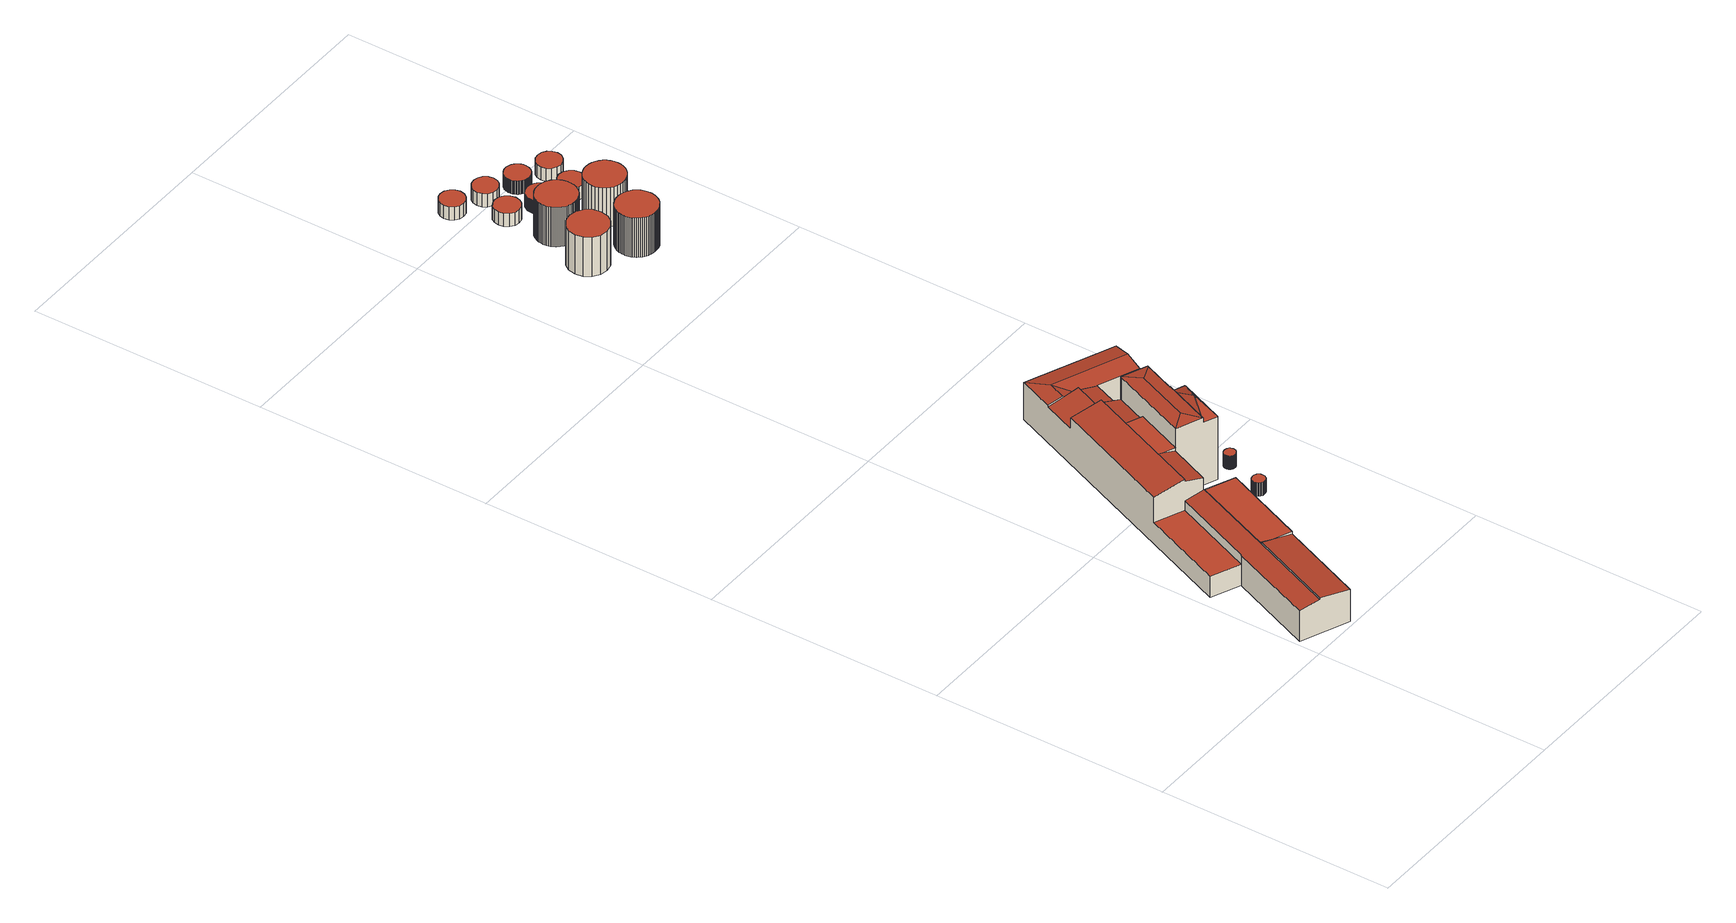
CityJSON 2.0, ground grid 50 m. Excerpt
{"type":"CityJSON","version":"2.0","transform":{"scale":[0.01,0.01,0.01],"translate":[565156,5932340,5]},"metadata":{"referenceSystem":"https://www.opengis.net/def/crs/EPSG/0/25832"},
"CityObjects":{
"building1":{"type":"Building","attributes":{"Gemeindeschluessel":"02000000","Geometrietyp2DReferenz":"3000","function":"31001_2100","roofType":"2100","measuredHeight":16.44,"storeysAboveGround":2},"geometry":[{"type":"MultiSurface","lod":"2","boundaries":[[[0,1,2,3]],[[4,5,6,7,8]],[[6,9,10,11,12,13,14,15]],[[16,17,18,19,20]],[[21,22,23,24]],[[25,26,27]],[[13,28,29,30,31,32,33]],[[20,34,22,21]],[[35,36,37,38,39]],[[40,41,42,43,44]],[[45,46,41,40]],[[47,48,49,50]],[[51,41,46]],[[51,52,42,41]],[[53,0,3,54]],[[55,56,57,58]],[[59,58,57,60]],[[0,61,62,1]],[[63,64,58,59]],[[15,7,6]],[[13,12,28]],[[5,9,6]],[[38,19,18,39]],[[13,33,14]],[[43,65,66,44]],[[67,68,22,34,37,36,69]],[[23,22,68,70]],[[71,17,16,24,23,72,54,3,2,73]],[[74,45,40,44,66,25,27,75,11,10,76]],[[72,23,70,77]],[[78,79,80,81,82,83,74,76,84,85,86,87,53,54,72,77]],[[55,58,64,88,89,62,61,90,91]],[[92,71,73,93]],[[56,55,91,87,86,94]],[[84,76,10,9,5,4,89,88]],[[95,85,84,88,64,63]],[[92,93,8,7,15,14,33,32]],[[80,79,69,36,35,31,30]],[[81,80,30,29,96,50,49]],[[97,82,81,49,48]],[[83,82,97,65,43,42,52]],[[74,83,52,51,46,45]],[[79,78,67,69]],[[86,85,95,98,99,94]],[[78,77,70,68,67]],[[96,29,28,12,11,75]],[[16,20,21,24]],[[19,38,37,34,20]],[[92,32,31,35,39,18,17,71]],[[99,98,60]],[[1,62,89,4,8,93,73,2]],[[53,87,91,90,61,0]],[[26,25,66,65,97,48,47]],[[26,47,50,96,75,27]],[[60,98,95,63,59]],[[99,60,57,56,94]]],"semantics":{"surfaces":[{"type":"RoofSurface"},{"type":"WallSurface"},{"type":"GroundSurface"}],"values":[0,0,0,0,0,0,0,0,0,0,0,0,0,0,1,1,1,1,1,1,1,1,1,1,1,0,0,1,1,1,2,0,0,1,1,1,1,1,1,1,1,1,1,1,1,1,1,1,1,1,1,1,0,0,0,0]}}]},
"building2":{"type":"Building","attributes":{"Gemeindeschluessel":"02000000","Geometrietyp2DReferenz":"3000","function":"51003_1205","roofType":"1000","measuredHeight":3},"geometry":[{"type":"MultiSurface","lod":"2","boundaries":[[[100,101,102,103,104,105,106,107,108,109,110,111,112,113,114,115,116,117,118,119,120,121,122,123,124,125,126,127,128,129,130,131,132,133,134,135]],[[136,137,138,139,140,141,142,143,144,145,146,147,148,149,150,151,152,153,154,155,156,157,158,159,160,161,162,163,164,165,166,167,168,169,170,171]],[[171,170,101,100]],[[170,169,102,101]],[[169,168,103,102]],[[168,167,104,103]],[[167,166,105,104]],[[166,165,106,105]],[[165,164,107,106]],[[164,163,108,107]],[[163,162,109,108]],[[162,161,110,109]],[[161,160,111,110]],[[160,159,112,111]],[[159,158,113,112]],[[158,157,114,113]],[[157,156,115,114]],[[156,155,116,115]],[[155,154,117,116]],[[154,153,118,117]],[[153,152,119,118]],[[152,151,120,119]],[[151,150,121,120]],[[150,149,122,121]],[[149,148,123,122]],[[148,147,124,123]],[[147,146,125,124]],[[146,145,126,125]],[[145,144,127,126]],[[144,143,128,127]],[[143,142,129,128]],[[142,141,130,129]],[[141,140,131,130]],[[140,139,132,131]],[[139,138,133,132]],[[138,137,134,133]],[[137,136,135,134]],[[136,171,100,135]]],"semantics":{"surfaces":[{"type":"GroundSurface"},{"type":"RoofSurface"},{"type":"WallSurface"}],"values":[0,1,2,2,2,2,2,2,2,2,2,2,2,2,2,2,2,2,2,2,2,2,2,2,2,2,2,2,2,2,2,2,2,2,2,2,2,2]}}]},
"building3":{"type":"Building","attributes":{"Gemeindeschluessel":"02000000","Geometrietyp2DReferenz":"3000","function":"51003_1205","roofType":"1000","measuredHeight":3},"geometry":[{"type":"MultiSurface","lod":"2","boundaries":[[[172,173,174,175,176,177,178,179,180,181,182,183,184,185,186,187,188,189,190,191,192,193,194,195,196,197,198,199,200,201,202,203,204,205,206,207,208,209,210,211,212,213,214,215,216,217,218,219,220,221,222,223,224,225,226,227,228,229,230,231,232,233,234,235,236,237,238,239,240,241,242,243]],[[244,245,246,247,248,249,250,251,252,253,254,255,256,257,258,259,260,261,262,263,264,265,266,267,268,269,270,271,272,273,274,275,276,277,278,279,280,281,282,283,284,285,286,287,288,289,290,291,292,293,294,295,296,297,298,299,300,301,302,303,304,305,306,307,308,309,310,311,312,313,314,315]],[[315,314,173,172]],[[314,313,174,173]],[[313,312,175,174]],[[312,311,176,175]],[[311,310,177,176]],[[310,309,178,177]],[[309,308,179,178]],[[308,307,180,179]],[[307,306,181,180]],[[306,305,182,181]],[[305,304,183,182]],[[304,303,184,183]],[[303,302,185,184]],[[302,301,186,185]],[[301,300,187,186]],[[300,299,188,187]],[[299,298,189,188]],[[298,297,190,189]],[[297,296,191,190]],[[296,295,192,191]],[[295,294,193,192]],[[294,293,194,193]],[[293,292,195,194]],[[292,291,196,195]],[[291,290,197,196]],[[290,289,198,197]],[[289,288,199,198]],[[288,287,200,199]],[[287,286,201,200]],[[286,285,202,201]],[[285,284,203,202]],[[284,283,204,203]],[[283,282,205,204]],[[282,281,206,205]],[[281,280,207,206]],[[280,279,208,207]],[[279,278,209,208]],[[278,277,210,209]],[[277,276,211,210]],[[276,275,212,211]],[[275,274,213,212]],[[274,273,214,213]],[[273,272,215,214]],[[272,271,216,215]],[[271,270,217,216]],[[270,269,218,217]],[[269,268,219,218]],[[268,267,220,219]],[[267,266,221,220]],[[266,265,222,221]],[[265,264,223,222]],[[264,263,224,223]],[[263,262,225,224]],[[262,261,226,225]],[[261,260,227,226]],[[260,259,228,227]],[[259,258,229,228]],[[258,257,230,229]],[[257,256,231,230]],[[256,255,232,231]],[[255,254,233,232]],[[254,253,234,233]],[[253,252,235,234]],[[252,251,236,235]],[[251,250,237,236]],[[250,249,238,237]],[[249,248,239,238]],[[248,247,240,239]],[[247,246,241,240]],[[246,245,242,241]],[[245,244,243,242]],[[244,315,172,243]]],"semantics":{"surfaces":[{"type":"GroundSurface"},{"type":"RoofSurface"},{"type":"WallSurface"}],"values":[0,1,2,2,2,2,2,2,2,2,2,2,2,2,2,2,2,2,2,2,2,2,2,2,2,2,2,2,2,2,2,2,2,2,2,2,2,2,2,2,2,2,2,2,2,2,2,2,2,2,2,2,2,2,2,2,2,2,2,2,2,2,2,2,2,2,2,2,2,2,2,2,2,2]}}]},
"building4":{"type":"Building","attributes":{"Gemeindeschluessel":"02000000","Geometrietyp2DReferenz":"3000","function":"51003_1205","roofType":"1000","measuredHeight":9},"geometry":[{"type":"MultiSurface","lod":"2","boundaries":[[[316,317,318,319,320,321,322,323,324,325,326,327,328,329,330,331]],[[332,333,334,335,336,337,338,339,340,341,342,343,344,345,346,347]],[[347,346,317,316]],[[346,345,318,317]],[[345,344,319,318]],[[344,343,320,319]],[[343,342,321,320]],[[342,341,322,321]],[[341,340,323,322]],[[340,339,324,323]],[[339,338,325,324]],[[338,337,326,325]],[[337,336,327,326]],[[336,335,328,327]],[[335,334,329,328]],[[334,333,330,329]],[[333,332,331,330]],[[332,347,316,331]]],"semantics":{"surfaces":[{"type":"GroundSurface"},{"type":"RoofSurface"},{"type":"WallSurface"}],"values":[0,1,2,2,2,2,2,2,2,2,2,2,2,2,2,2,2,2]}}]},
"building5":{"type":"Building","attributes":{"Gemeindeschluessel":"02000000","Geometrietyp2DReferenz":"3000","function":"51003_1205","roofType":"1000","measuredHeight":9},"geometry":[{"type":"MultiSurface","lod":"2","boundaries":[[[348,349,350,351,352,353,354,355,356,357,358,359,360,361,362,363,364,365,366,367,368,369,370,371,372,373,374,375,376,377,378,379,380,381,382,383,384,385,386,387,388,389,390,391,392,393,394,395,396,397,398,399,400,401,402,403,404,405,406,407,408,409,410,411,412,413,414,415,416,417,418,419]],[[420,421,422,423,424,425,426,427,428,429,430,431,432,433,434,435,436,437,438,439,440,441,442,443,444,445,446,447,448,449,450,451,452,453,454,455,456,457,458,459,460,461,462,463,464,465,466,467,468,469,470,471,472,473,474,475,476,477,478,479,480,481,482,483,484,485,486,487,488,489,490,491]],[[491,490,349,348]],[[490,489,350,349]],[[489,488,351,350]],[[488,487,352,351]],[[487,486,353,352]],[[486,485,354,353]],[[485,484,355,354]],[[484,483,356,355]],[[483,482,357,356]],[[482,481,358,357]],[[481,480,359,358]],[[480,479,360,359]],[[479,478,361,360]],[[478,477,362,361]],[[477,476,363,362]],[[476,475,364,363]],[[475,474,365,364]],[[474,473,366,365]],[[473,472,367,366]],[[472,471,368,367]],[[471,470,369,368]],[[470,469,370,369]],[[469,468,371,370]],[[468,467,372,371]],[[467,466,373,372]],[[466,465,374,373]],[[465,464,375,374]],[[464,463,376,375]],[[463,462,377,376]],[[462,461,378,377]],[[461,460,379,378]],[[460,459,380,379]],[[459,458,381,380]],[[458,457,382,381]],[[457,456,383,382]],[[456,455,384,383]],[[455,454,385,384]],[[454,453,386,385]],[[453,452,387,386]],[[452,451,388,387]],[[451,450,389,388]],[[450,449,390,389]],[[449,448,391,390]],[[448,447,392,391]],[[447,446,393,392]],[[446,445,394,393]],[[445,444,395,394]],[[444,443,396,395]],[[443,442,397,396]],[[442,441,398,397]],[[441,440,399,398]],[[440,439,400,399]],[[439,438,401,400]],[[438,437,402,401]],[[437,436,403,402]],[[436,435,404,403]],[[435,434,405,404]],[[434,433,406,405]],[[433,432,407,406]],[[432,431,408,407]],[[431,430,409,408]],[[430,429,410,409]],[[429,428,411,410]],[[428,427,412,411]],[[427,426,413,412]],[[426,425,414,413]],[[425,424,415,414]],[[424,423,416,415]],[[423,422,417,416]],[[422,421,418,417]],[[421,420,419,418]],[[420,491,348,419]]],"semantics":{"surfaces":[{"type":"GroundSurface"},{"type":"RoofSurface"},{"type":"WallSurface"}],"values":[0,1,2,2,2,2,2,2,2,2,2,2,2,2,2,2,2,2,2,2,2,2,2,2,2,2,2,2,2,2,2,2,2,2,2,2,2,2,2,2,2,2,2,2,2,2,2,2,2,2,2,2,2,2,2,2,2,2,2,2,2,2,2,2,2,2,2,2,2,2,2,2,2,2]}}]},
"building6":{"type":"Building","attributes":{"Gemeindeschluessel":"02000000","Geometrietyp2DReferenz":"3000","function":"51003_1205","roofType":"1000","measuredHeight":3},"geometry":[{"type":"MultiSurface","lod":"2","boundaries":[[[492,493,494,495,496,497,498,499,500,501,502,503,504,505,506,507]],[[508,509,510,511,512,513,514,515,516,517,518,519,520,521,522,523]],[[523,522,493,492]],[[522,521,494,493]],[[521,520,495,494]],[[520,519,496,495]],[[519,518,497,496]],[[518,517,498,497]],[[517,516,499,498]],[[516,515,500,499]],[[515,514,501,500]],[[514,513,502,501]],[[513,512,503,502]],[[512,511,504,503]],[[511,510,505,504]],[[510,509,506,505]],[[509,508,507,506]],[[508,523,492,507]]],"semantics":{"surfaces":[{"type":"GroundSurface"},{"type":"RoofSurface"},{"type":"WallSurface"}],"values":[0,1,2,2,2,2,2,2,2,2,2,2,2,2,2,2,2,2]}}]},
"building7":{"type":"Building","attributes":{"Gemeindeschluessel":"02000000","Geometrietyp2DReferenz":"3000","function":"51003_1205","roofType":"1000","measuredHeight":3},"geometry":[{"type":"MultiSurface","lod":"2","boundaries":[[[524,525,526,527,528,529,530,531,532,533,534,535,536,537,538,539]],[[540,541,542,543,544,545,546,547,548,549,550,551,552,553,554,555]],[[555,554,525,524]],[[554,553,526,525]],[[553,552,527,526]],[[552,551,528,527]],[[551,550,529,528]],[[550,549,530,529]],[[549,548,531,530]],[[548,547,532,531]],[[547,546,533,532]],[[546,545,534,533]],[[545,544,535,534]],[[544,543,536,535]],[[543,542,537,536]],[[542,541,538,537]],[[541,540,539,538]],[[540,555,524,539]]],"semantics":{"surfaces":[{"type":"GroundSurface"},{"type":"RoofSurface"},{"type":"WallSurface"}],"values":[0,1,2,2,2,2,2,2,2,2,2,2,2,2,2,2,2,2]}}]},
"building8":{"type":"Building","attributes":{"Gemeindeschluessel":"02000000","Geometrietyp2DReferenz":"3000","function":"51003_1205","roofType":"1000","measuredHeight":9},"geometry":[{"type":"MultiSurface","lod":"2","boundaries":[[[556,557,558,559,560,561,562,563,564,565,566,567,568,569,570,571,572,573,574,575,576,577,578,579,580,581,582,583,584,585,586,587,588,589,590,591,592,593,594,595,596,597,598,599,600,601,602,603,604,605,606,607,608,609,610,611,612,613,614,615,616,617,618,619,620,621,622,623,624,625,626,627]],[[628,629,630,631,632,633,634,635,636,637,638,639,640,641,642,643,644,645,646,647,648,649,650,651,652,653,654,655,656,657,658,659,660,661,662,663,664,665,666,667,668,669,670,671,672,673,674,675,676,677,678,679,680,681,682,683,684,685,686,687,688,689,690,691,692,693,694,695,696,697,698,699]],[[699,698,557,556]],[[698,697,558,557]],[[697,696,559,558]],[[696,695,560,559]],[[695,694,561,560]],[[694,693,562,561]],[[693,692,563,562]],[[692,691,564,563]],[[691,690,565,564]],[[690,689,566,565]],[[689,688,567,566]],[[688,687,568,567]],[[687,686,569,568]],[[686,685,570,569]],[[685,684,571,570]],[[684,683,572,571]],[[683,682,573,572]],[[682,681,574,573]],[[681,680,575,574]],[[680,679,576,575]],[[679,678,577,576]],[[678,677,578,577]],[[677,676,579,578]],[[676,675,580,579]],[[675,674,581,580]],[[674,673,582,581]],[[673,672,583,582]],[[672,671,584,583]],[[671,670,585,584]],[[670,669,586,585]],[[669,668,587,586]],[[668,667,588,587]],[[667,666,589,588]],[[666,665,590,589]],[[665,664,591,590]],[[664,663,592,591]],[[663,662,593,592]],[[662,661,594,593]],[[661,660,595,594]],[[660,659,596,595]],[[659,658,597,596]],[[658,657,598,597]],[[657,656,599,598]],[[656,655,600,599]],[[655,654,601,600]],[[654,653,602,601]],[[653,652,603,602]],[[652,651,604,603]],[[651,650,605,604]],[[650,649,606,605]],[[649,648,607,606]],[[648,647,608,607]],[[647,646,609,608]],[[646,645,610,609]],[[645,644,611,610]],[[644,643,612,611]],[[643,642,613,612]],[[642,641,614,613]],[[641,640,615,614]],[[640,639,616,615]],[[639,638,617,616]],[[638,637,618,617]],[[637,636,619,618]],[[636,635,620,619]],[[635,634,621,620]],[[634,633,622,621]],[[633,632,623,622]],[[632,631,624,623]],[[631,630,625,624]],[[630,629,626,625]],[[629,628,627,626]],[[628,699,556,627]]],"semantics":{"surfaces":[{"type":"GroundSurface"},{"type":"RoofSurface"},{"type":"WallSurface"}],"values":[0,1,2,2,2,2,2,2,2,2,2,2,2,2,2,2,2,2,2,2,2,2,2,2,2,2,2,2,2,2,2,2,2,2,2,2,2,2,2,2,2,2,2,2,2,2,2,2,2,2,2,2,2,2,2,2,2,2,2,2,2,2,2,2,2,2,2,2,2,2,2,2,2,2]}}]},
"building9":{"type":"Building","attributes":{"Gemeindeschluessel":"02000000","Geometrietyp2DReferenz":"3000","function":"51003_1205","roofType":"1000","measuredHeight":3},"geometry":[{"type":"MultiSurface","lod":"2","boundaries":[[[700,701,702,703,704,705,706,707,708,709,710,711,712,713,714,715]],[[716,717,718,719,720,721,722,723,724,725,726,727,728,729,730,731]],[[731,730,701,700]],[[730,729,702,701]],[[729,728,703,702]],[[728,727,704,703]],[[727,726,705,704]],[[726,725,706,705]],[[725,724,707,706]],[[724,723,708,707]],[[723,722,709,708]],[[722,721,710,709]],[[721,720,711,710]],[[720,719,712,711]],[[719,718,713,712]],[[718,717,714,713]],[[717,716,715,714]],[[716,731,700,715]]],"semantics":{"surfaces":[{"type":"GroundSurface"},{"type":"RoofSurface"},{"type":"WallSurface"}],"values":[0,1,2,2,2,2,2,2,2,2,2,2,2,2,2,2,2,2]}}]},
"building10":{"type":"Building","attributes":{"Gemeindeschluessel":"02000000","Geometrietyp2DReferenz":"3000","function":"51003_1205","roofType":"1000","measuredHeight":3},"geometry":[{"type":"MultiSurface","lod":"2","boundaries":[[[732,733,734,735,736,737,738,739,740,741,742,743,744,745,746,747,748,749,750,751,752,753,754,755,756,757,758,759,760,761,762,763,764,765,766,767,768,769,770,771,772,773,774,775,776,777,778,779,780,781,782,783,784,785,786,787,788,789,790,791,792,793,794,795,796,797,798,799,800,801,802,803]],[[804,805,806,807,808,809,810,811,812,813,814,815,816,817,818,819,820,821,822,823,824,825,826,827,828,829,830,831,832,833,834,835,836,837,838,839,840,841,842,843,844,845,846,847,848,849,850,851,852,853,854,855,856,857,858,859,860,861,862,863,864,865,866,867,868,869,870,871,872,873,874,875]],[[875,874,733,732]],[[874,873,734,733]],[[873,872,735,734]],[[872,871,736,735]],[[871,870,737,736]],[[870,869,738,737]],[[869,868,739,738]],[[868,867,740,739]],[[867,866,741,740]],[[866,865,742,741]],[[865,864,743,742]],[[864,863,744,743]],[[863,862,745,744]],[[862,861,746,745]],[[861,860,747,746]],[[860,859,748,747]],[[859,858,749,748]],[[858,857,750,749]],[[857,856,751,750]],[[856,855,752,751]],[[855,854,753,752]],[[854,853,754,753]],[[853,852,755,754]],[[852,851,756,755]],[[851,850,757,756]],[[850,849,758,757]],[[849,848,759,758]],[[848,847,760,759]],[[847,846,761,760]],[[846,845,762,761]],[[845,844,763,762]],[[844,843,764,763]],[[843,842,765,764]],[[842,841,766,765]],[[841,840,767,766]],[[840,839,768,767]],[[839,838,769,768]],[[838,837,770,769]],[[837,836,771,770]],[[836,835,772,771]],[[835,834,773,772]],[[834,833,774,773]],[[833,832,775,774]],[[832,831,776,775]],[[831,830,777,776]],[[830,829,778,777]],[[829,828,779,778]],[[828,827,780,779]],[[827,826,781,780]],[[826,825,782,781]],[[825,824,783,782]],[[824,823,784,783]],[[823,822,785,784]],[[822,821,786,785]],[[821,820,787,786]],[[820,819,788,787]],[[819,818,789,788]],[[818,817,790,789]],[[817,816,791,790]],[[816,815,792,791]],[[815,814,793,792]],[[814,813,794,793]],[[813,812,795,794]],[[812,811,796,795]],[[811,810,797,796]],[[810,809,798,797]],[[809,808,799,798]],[[808,807,800,799]],[[807,806,801,800]],[[806,805,802,801]],[[805,804,803,802]],[[804,875,732,803]]],"semantics":{"surfaces":[{"type":"GroundSurface"},{"type":"RoofSurface"},{"type":"WallSurface"}],"values":[0,1,2,2,2,2,2,2,2,2,2,2,2,2,2,2,2,2,2,2,2,2,2,2,2,2,2,2,2,2,2,2,2,2,2,2,2,2,2,2,2,2,2,2,2,2,2,2,2,2,2,2,2,2,2,2,2,2,2,2,2,2,2,2,2,2,2,2,2,2,2,2,2,2]}}]},
"building11":{"type":"Building","attributes":{"Gemeindeschluessel":"02000000","Geometrietyp2DReferenz":"3000","function":"51003_1205","roofType":"1000","measuredHeight":9},"geometry":[{"type":"MultiSurface","lod":"2","boundaries":[[[876,877,878,879,880,881,882,883,884,885,886,887,888,889,890,891,892,893,894,895,896,897,898,899,900,901,902,903,904,905,906,907,908,909,910,911]],[[912,913,914,915,916,917,918,919,920,921,922,923,924,925,926,927,928,929,930,931,932,933,934,935,936,937,938,939,940,941,942,943,944,945,946,947]],[[947,946,877,876]],[[946,945,878,877]],[[945,944,879,878]],[[944,943,880,879]],[[943,942,881,880]],[[942,941,882,881]],[[941,940,883,882]],[[940,939,884,883]],[[939,938,885,884]],[[938,937,886,885]],[[937,936,887,886]],[[936,935,888,887]],[[935,934,889,888]],[[934,933,890,889]],[[933,932,891,890]],[[932,931,892,891]],[[931,930,893,892]],[[930,929,894,893]],[[929,928,895,894]],[[928,927,896,895]],[[927,926,897,896]],[[926,925,898,897]],[[925,924,899,898]],[[924,923,900,899]],[[923,922,901,900]],[[922,921,902,901]],[[921,920,903,902]],[[920,919,904,903]],[[919,918,905,904]],[[918,917,906,905]],[[917,916,907,906]],[[916,915,908,907]],[[915,914,909,908]],[[914,913,910,909]],[[913,912,911,910]],[[912,947,876,911]]],"semantics":{"surfaces":[{"type":"GroundSurface"},{"type":"RoofSurface"},{"type":"WallSurface"}],"values":[0,1,2,2,2,2,2,2,2,2,2,2,2,2,2,2,2,2,2,2,2,2,2,2,2,2,2,2,2,2,2,2,2,2,2,2,2,2]}}]},
"building12":{"type":"Building","attributes":{"Gemeindeschluessel":"02000000","Geometrietyp2DReferenz":"3000","function":"51003_1205","roofType":"1000","measuredHeight":3},"geometry":[{"type":"MultiSurface","lod":"2","boundaries":[[[948,949,950,951,952,953,954,955,956,957,958,959,960,961,962,963,964,965,966,967,968,969,970,971,972,973,974,975,976,977,978,979,980,981,982,983,984,985,986,987,988,989,990,991,992,993,994,995,996,997,998,999,1000,1001,1002,1003,1004,1005,1006,1007,1008,1009,1010,1011,1012,1013,1014,1015,1016,1017,1018,1019]],[[1020,1021,1022,1023,1024,1025,1026,1027,1028,1029,1030,1031,1032,1033,1034,1035,1036,1037,1038,1039,1040,1041,1042,1043,1044,1045,1046,1047,1048,1049,1050,1051,1052,1053,1054,1055,1056,1057,1058,1059,1060,1061,1062,1063,1064,1065,1066,1067,1068,1069,1070,1071,1072,1073,1074,1075,1076,1077,1078,1079,1080,1081,1082,1083,1084,1085,1086,1087,1088,1089,1090,1091]],[[1091,1090,949,948]],[[1090,1089,950,949]],[[1089,1088,951,950]],[[1088,1087,952,951]],[[1087,1086,953,952]],[[1086,1085,954,953]],[[1085,1084,955,954]],[[1084,1083,956,955]],[[1083,1082,957,956]],[[1082,1081,958,957]],[[1081,1080,959,958]],[[1080,1079,960,959]],[[1079,1078,961,960]],[[1078,1077,962,961]],[[1077,1076,963,962]],[[1076,1075,964,963]],[[1075,1074,965,964]],[[1074,1073,966,965]],[[1073,1072,967,966]],[[1072,1071,968,967]],[[1071,1070,969,968]],[[1070,1069,970,969]],[[1069,1068,971,970]],[[1068,1067,972,971]],[[1067,1066,973,972]],[[1066,1065,974,973]],[[1065,1064,975,974]],[[1064,1063,976,975]],[[1063,1062,977,976]],[[1062,1061,978,977]],[[1061,1060,979,978]],[[1060,1059,980,979]],[[1059,1058,981,980]],[[1058,1057,982,981]],[[1057,1056,983,982]],[[1056,1055,984,983]],[[1055,1054,985,984]],[[1054,1053,986,985]],[[1053,1052,987,986]],[[1052,1051,988,987]],[[1051,1050,989,988]],[[1050,1049,990,989]],[[1049,1048,991,990]],[[1048,1047,992,991]],[[1047,1046,993,992]],[[1046,1045,994,993]],[[1045,1044,995,994]],[[1044,1043,996,995]],[[1043,1042,997,996]],[[1042,1041,998,997]],[[1041,1040,999,998]],[[1040,1039,1000,999]],[[1039,1038,1001,1000]],[[1038,1037,1002,1001]],[[1037,1036,1003,1002]],[[1036,1035,1004,1003]],[[1035,1034,1005,1004]],[[1034,1033,1006,1005]],[[1033,1032,1007,1006]],[[1032,1031,1008,1007]],[[1031,1030,1009,1008]],[[1030,1029,1010,1009]],[[1029,1028,1011,1010]],[[1028,1027,1012,1011]],[[1027,1026,1013,1012]],[[1026,1025,1014,1013]],[[1025,1024,1015,1014]],[[1024,1023,1016,1015]],[[1023,1022,1017,1016]],[[1022,1021,1018,1017]],[[1021,1020,1019,1018]],[[1020,1091,948,1019]]],"semantics":{"surfaces":[{"type":"GroundSurface"},{"type":"RoofSurface"},{"type":"WallSurface"}],"values":[0,1,2,2,2,2,2,2,2,2,2,2,2,2,2,2,2,2,2,2,2,2,2,2,2,2,2,2,2,2,2,2,2,2,2,2,2,2,2,2,2,2,2,2,2,2,2,2,2,2,2,2,2,2,2,2,2,2,2,2,2,2,2,2,2,2,2,2,2,2,2,2,2,2]}}]},
"building13":{"type":"Building","attributes":{"Gemeindeschluessel":"02000000","Geometrietyp2DReferenz":"3000","function":"51003_1205","roofType":"1000","measuredHeight":3},"geometry":[{"type":"MultiSurface","lod":"2","boundaries":[[[1092,1093,1094,1095,1096,1097,1098,1099,1100,1101,1102,1103,1104,1105,1106,1107]],[[1108,1109,1110,1111,1112,1113,1114,1115,1116,1117,1118,1119,1120,1121,1122,1123]],[[1123,1122,1093,1092]],[[1122,1121,1094,1093]],[[1121,1120,1095,1094]],[[1120,1119,1096,1095]],[[1119,1118,1097,1096]],[[1118,1117,1098,1097]],[[1117,1116,1099,1098]],[[1116,1115,1100,1099]],[[1115,1114,1101,1100]],[[1114,1113,1102,1101]],[[1113,1112,1103,1102]],[[1112,1111,1104,1103]],[[1111,1110,1105,1104]],[[1110,1109,1106,1105]],[[1109,1108,1107,1106]],[[1108,1123,1092,1107]]],"semantics":{"surfaces":[{"type":"GroundSurface"},{"type":"RoofSurface"},{"type":"WallSurface"}],"values":[0,1,2,2,2,2,2,2,2,2,2,2,2,2,2,2,2,2]}}]},
"building14":{"type":"Building","attributes":{"Gemeindeschluessel":"02000000","Geometrietyp2DReferenz":"3000","function":"51003_1205","roofType":"1000","measuredHeight":3},"geometry":[{"type":"MultiSurface","lod":"2","boundaries":[[[1124,1125,1126,1127,1128,1129,1130,1131,1132,1133,1134,1135,1136,1137,1138,1139]],[[1140,1141,1142,1143,1144,1145,1146,1147,1148,1149,1150,1151,1152,1153,1154,1155]],[[1155,1154,1125,1124]],[[1154,1153,1126,1125]],[[1153,1152,1127,1126]],[[1152,1151,1128,1127]],[[1151,1150,1129,1128]],[[1150,1149,1130,1129]],[[1149,1148,1131,1130]],[[1148,1147,1132,1131]],[[1147,1146,1133,1132]],[[1146,1145,1134,1133]],[[1145,1144,1135,1134]],[[1144,1143,1136,1135]],[[1143,1142,1137,1136]],[[1142,1141,1138,1137]],[[1141,1140,1139,1138]],[[1140,1155,1124,1139]]],"semantics":{"surfaces":[{"type":"GroundSurface"},{"type":"RoofSurface"},{"type":"WallSurface"}],"values":[0,1,2,2,2,2,2,2,2,2,2,2,2,2,2,2,2,2]}}]}
},
"vertices":[
[842,2309,527],[1570,4070,527],[950,4327,527],[222,2567,527],[1946,3914,1100],[2314,4801,1100],[2068,4903,1159],[1937,4957,1190],[1570,4070,1190],[2314,4801,1159],[2316,4805,1159],[2329,4800,1159],[2750,5821,1159],[2422,5955,1159],[2360,5980,1159],[1937,4957,1159],[2318,7631,847],[2022,6916,847],[2643,6663,1016],[2938,7376,1016],[2679,7483,945],[2626,7504,958],[2781,7881,958],[2627,8379,883],[2318,7631,883],[2876,4573,1596],[2718,4958,1639],[2334,4798,1596],[2750,5821,1071],[3030,6500,1071],[3025,6501,1072],[3027,6506,1072],[2643,6663,1175],[2360,5980,1175],[2938,7376,882],[3027,6506,881],[3319,7220,882],[3317,7221,882],[2938,7376,960],[2643,6663,960],[2882,4571,1486],[3241,5019,1684],[3305,5590,1485],[3304,5591,1484],[2881,4571,1484],[3174,4450,1486],[3179,4461,1490],[3195,6113,1639],[3564,6266,1598],[3569,6279,1596],[3034,6498,1596],[3588,5452,1493],[3596,5472,1485],[842,2309,40],[222,2567,40],[483,322,830],[483,322,861],[1233,2140,861],[1233,2140,830],[1233,2140,827],[1482,2037,827],[842,2309,737],[1570,4070,738],[1959,3903,827],[1959,3903,830],[3304,5591,1596],[2881,4571,1596],[4176,6877,884],[4328,7245,958],[3321,7226,883],[4482,7617,883],[2022,6916,1106],[2627,8379,40],[950,4327,1106],[3174,4450,40],[2329,4800,1596],[2316,4805,40],[4482,7617,40],[4176,6877,40],[3321,7226,40],[3025,6501,40],[3569,6279,40],[3291,5596,40],[3596,5472,40],[1944,3909,40],[2585,3643,40],[1096,67,40],[84,489,40],[1944,3909,826],[1946,3914,826],[840,2304,738],[84,489,737],[2643,6663,1238],[1570,4070,1238],[1096,67,777],[2585,3643,827],[3030,6500,1596],[3291,5596,1598],[1852,1882,827],[1852,1882,776],
[3268,3742,80],[3291,3740,80],[3313,3734,80],[3334,3724,80],[3354,3710,80],[3370,3694,80],[3383,3675,80],[3393,3654,80],[3399,3631,80],[3401,3608,80],[3399,3585,80],[3393,3562,80],[3383,3541,80],[3370,3522,80],[3354,3505,80],[3334,3492,80],[3313,3482,80],[3291,3476,80],[3268,3474,80],[3244,3476,80],[3222,3482,80],[3201,3492,80],[3182,3505,80],[3165,3522,80],[3152,3541,80],[3142,3562,80],[3136,3585,80],[3134,3608,80],[3136,3631,80],[3142,3654,80],[3152,3675,80],[3165,3694,80],[3182,3710,80],[3201,3724,80],[3222,3734,80],[3244,3740,80],[3244,3740,380],[3222,3734,380],[3201,3724,380],[3182,3710,380],[3165,3694,380],[3152,3675,380],[3142,3654,380],[3136,3631,380],[3134,3608,380],[3136,3585,380],[3142,3562,380],[3152,3541,380],[3165,3522,380],[3182,3505,380],[3201,3492,380],[3222,3482,380],[3244,3476,380],[3268,3474,380],[3291,3476,380],[3313,3482,380],[3334,3492,380],[3354,3505,380],[3370,3522,380],[3383,3541,380],[3393,3562,380],[3399,3585,380],[3401,3608,380],[3399,3631,380],[3393,3654,380],[3383,3675,380],[3370,3694,380],[3354,3710,380],[3334,3724,380],[3313,3734,380],[3291,3740,380],[3268,3742,380],
[3676,4652,17],[3687,4652,17],[3697,4650,17],[3707,4648,17],[3717,4645,17],[3727,4641,17],[3736,4636,17],[3745,4630,17],[3753,4624,17],[3761,4617,17],[3768,4609,17],[3774,4601,17],[3780,4592,17],[3785,4583,17],[3789,4573,17],[3792,4563,17],[3794,4553,17],[3796,4542,17],[3796,4532,17],[3796,4522,17],[3794,4511,17],[3792,4501,17],[3789,4491,17],[3785,4481,17],[3780,4472,17],[3774,4463,17],[3768,4455,17],[3761,4447,17],[3753,4440,17],[3745,4434,17],[3736,4428,17],[3727,4423,17],[3717,4419,17],[3707,4416,17],[3697,4414,17],[3687,4412,17],[3676,4412,17],[3666,4412,17],[3655,4414,17],[3645,4416,17],[3635,4419,17],[3625,4423,17],[3616,4428,17],[3607,4434,17],[3599,4440,17],[3591,4447,17],[3584,4455,17],[3578,4463,17],[3572,4472,17],[3567,4481,17],[3563,4491,17],[3560,4501,17],[3558,4511,17],[3557,4522,17],[3556,4532,17],[3557,4543,17],[3558,4553,17],[3560,4563,17],[3563,4573,17],[3567,4583,17],[3572,4592,17],[3578,4601,17],[3584,4609,17],[3591,4617,17],[3599,4624,17],[3607,4630,17],[3616,4636,17],[3626,4641,17],[3635,4645,17],[3645,4648,17],[3655,4650,17],[3666,4652,17],[3666,4652,317],[3655,4650,317],[3645,4648,317],[3635,4645,317],[3626,4641,317],[3616,4636,317],[3607,4630,317],[3599,4624,317],[3591,4617,317],[3584,4609,317],[3578,4601,317],[3572,4592,317],[3567,4583,317],[3563,4573,317],[3560,4563,317],[3558,4553,317],[3557,4543,317],[3556,4532,317],[3557,4522,317],[3558,4511,317],[3560,4501,317],[3563,4491,317],[3567,4481,317],[3572,4472,317],[3578,4463,317],[3584,4455,317],[3591,4447,317],[3599,4440,317],[3607,4434,317],[3616,4428,317],[3625,4423,317],[3635,4419,317],[3645,4416,317],[3655,4414,317],[3666,4412,317],[3676,4412,317],[3687,4412,317],[3697,4414,317],[3707,4416,317],[3717,4419,317],[3727,4423,317],[3736,4428,317],[3745,4434,317],[3753,4440,317],[3761,4447,317],[3768,4455,317],[3774,4463,317],[3780,4472,317],[3785,4481,317],[3789,4491,317],[3792,4501,317],[3794,4511,317],[3796,4522,317],[3796,4532,317],[3796,4542,317],[3794,4553,317],[3792,4563,317],[3789,4573,317],[3785,4583,317],[3780,4592,317],[3774,4601,317],[3768,4609,317],[3761,4617,317],[3753,4624,317],[3745,4630,317],[3736,4636,317],[3727,4641,317],[3717,4645,317],[3707,4648,317],[3697,4650,317],[3687,4652,317],[3676,4652,317],
[1889,17937,73],[2050,17905,73],[2186,17814,73],[2277,17678,73],[2309,17517,73],[2277,17357,73],[2186,17221,73],[2050,17129,73],[1889,17098,73],[1728,17129,73],[1592,17221,73],[1501,17357,73],[1469,17517,73],[1501,17678,73],[1592,17814,73],[1728,17905,73],[1728,17905,973],[1592,17814,973],[1501,17678,973],[1469,17517,973],[1501,17357,973],[1592,17221,973],[1728,17129,973],[1889,17098,973],[2050,17129,973],[2186,17221,973],[2277,17357,973],[2309,17517,973],[2277,17678,973],[2186,17814,973],[2050,17905,973],[1889,17937,973],
[2282,18912,72],[2318,18911,72],[2354,18906,72],[2389,18898,72],[2424,18887,72],[2457,18873,72],[2490,18857,72],[2520,18837,72],[2549,18815,72],[2575,18791,72],[2600,18764,72],[2622,18735,72],[2641,18705,72],[2658,18673,72],[2672,18639,72],[2683,18605,72],[2691,18570,72],[2695,18534,72],[2697,18497,72],[2695,18461,72],[2691,18425,72],[2683,18390,72],[2672,18356,72],[2658,18322,72],[2641,18290,72],[2622,18260,72],[2600,18231,72],[2575,18204,72],[2549,18180,72],[2520,18158,72],[2490,18138,72],[2457,18122,72],[2424,18108,72],[2389,18097,72],[2354,18089,72],[2318,18084,72],[2282,18083,72],[2246,18084,72],[2210,18089,72],[2175,18097,72],[2140,18108,72],[2107,18122,72],[2075,18138,72],[2044,18158,72],[2016,18180,72],[1989,18204,72],[1964,18231,72],[1942,18260,72],[1923,18290,72],[1906,18322,72],[1892,18356,72],[1882,18390,72],[1874,18425,72],[1869,18461,72],[1867,18497,72],[1869,18534,72],[1874,18570,72],[1882,18605,72],[1892,18639,72],[1906,18673,72],[1923,18705,72],[1942,18735,72],[1964,18764,72],[1989,18791,72],[2016,18815,72],[2044,18837,72],[2075,18857,72],[2107,18873,72],[2140,18887,72],[2175,18898,72],[2210,18906,72],[2246,18911,72],[2246,18911,972],[2210,18906,972],[2175,18898,972],[2140,18887,972],[2107,18873,972],[2075,18857,972],[2044,18837,972],[2016,18815,972],[1989,18791,972],[1964,18764,972],[1942,18735,972],[1923,18705,972],[1906,18673,972],[1892,18639,972],[1882,18605,972],[1874,18570,972],[1869,18534,972],[1867,18497,972],[1869,18461,972],[1874,18425,972],[1882,18390,972],[1892,18356,972],[1906,18322,972],[1923,18290,972],[1942,18260,972],[1964,18231,972],[1989,18204,972],[2016,18180,972],[2044,18158,972],[2075,18138,972],[2107,18122,972],[2140,18108,972],[2175,18097,972],[2210,18089,972],[2246,18084,972],[2282,18083,972],[2318,18084,972],[2354,18089,972],[2389,18097,972],[2424,18108,972],[2457,18122,972],[2490,18138,972],[2520,18158,972],[2549,18180,972],[2575,18204,972],[2600,18231,972],[2622,18260,972],[2641,18290,972],[2658,18322,972],[2672,18356,972],[2683,18390,972],[2691,18425,972],[2695,18461,972],[2697,18497,972],[2695,18534,972],[2691,18570,972],[2683,18605,972],[2672,18639,972],[2658,18673,972],[2641,18705,972],[2622,18735,972],[2600,18764,972],[2575,18791,972],[2549,18815,972],[2520,18837,972],[2490,18857,972],[2457,18873,972],[2424,18887,972],[2389,18898,972],[2354,18906,972],[2318,18911,972],[2282,18912,972],
[1716,20675,74],[1816,20656,74],[1900,20599,74],[1956,20515,74],[1976,20416,74],[1956,20316,74],[1900,20232,74],[1816,20175,74],[1716,20156,74],[1617,20175,74],[1533,20232,74],[1476,20316,74],[1457,20416,74],[1476,20515,74],[1533,20599,74],[1617,20656,74],[1617,20656,374],[1533,20599,374],[1476,20515,374],[1457,20416,374],[1476,20316,374],[1533,20232,374],[1617,20175,374],[1716,20156,374],[1816,20175,374],[1900,20232,374],[1956,20316,374],[1976,20416,374],[1956,20515,374],[1900,20599,374],[1816,20656,374],[1716,20675,374],
[2131,19756,77],[2234,19735,77],[2322,19677,77],[2380,19589,77],[2401,19486,77],[2380,19383,77],[2322,19295,77],[2234,19237,77],[2131,19216,77],[2028,19237,77],[1940,19295,77],[1882,19383,77],[1861,19486,77],[1882,19589,77],[1940,19677,77],[2028,19735,77],[2028,19735,377],[1940,19677,377],[1882,19589,377],[1861,19486,377],[1882,19383,377],[1940,19295,377],[2028,19237,377],[2131,19216,377],[2234,19237,377],[2322,19295,377],[2380,19383,377],[2401,19486,377],[2380,19589,377],[2322,19677,377],[2234,19735,377],[2131,19756,377],
[2865,17536,74],[2901,17535,74],[2938,17530,74],[2973,17522,74],[3008,17511,74],[3042,17497,74],[3074,17480,74],[3105,17460,74],[3134,17438,74],[3161,17413,74],[3186,17386,74],[3208,17357,74],[3228,17327,74],[3245,17294,74],[3259,17260,74],[3270,17225,74],[3278,17190,74],[3283,17153,74],[3284,17117,74],[3283,17080,74],[3278,17044,74],[3270,17008,74],[3259,16973,74],[3245,16939,74],[3228,16907,74],[3208,16876,74],[3186,16847,74],[3161,16820,74],[3134,16795,74],[3105,16773,74],[3074,16753,74],[3042,16736,74],[3008,16722,74],[2973,16711,74],[2937,16703,74],[2901,16698,74],[2865,16697,74],[2828,16698,74],[2792,16703,74],[2756,16711,74],[2721,16722,74],[2687,16736,74],[2655,16753,74],[2624,16773,74],[2595,16795,74],[2568,16820,74],[2543,16847,74],[2521,16876,74],[2501,16907,74],[2484,16939,74],[2470,16973,74],[2459,17008,74],[2451,17044,74],[2446,17080,74],[2445,17117,74],[2446,17153,74],[2451,17190,74],[2459,17225,74],[2470,17260,74],[2484,17294,74],[2501,17327,74],[2521,17357,74],[2543,17387,74],[2568,17414,74],[2595,17438,74],[2624,17461,74],[2655,17480,74],[2687,17497,74],[2721,17511,74],[2756,17522,74],[2792,17530,74],[2828,17535,74],[2828,17535,974],[2792,17530,974],[2756,17522,974],[2721,17511,974],[2687,17497,974],[2655,17480,974],[2624,17461,974],[2595,17438,974],[2568,17414,974],[2543,17387,974],[2521,17357,974],[2501,17327,974],[2484,17294,974],[2470,17260,974],[2459,17225,974],[2451,17190,974],[2446,17153,974],[2445,17117,974],[2446,17080,974],[2451,17044,974],[2459,17008,974],[2470,16973,974],[2484,16939,974],[2501,16907,974],[2521,16876,974],[2543,16847,974],[2568,16820,974],[2595,16795,974],[2624,16773,974],[2655,16753,974],[2687,16736,974],[2721,16722,974],[2756,16711,974],[2792,16703,974],[2828,16698,974],[2865,16697,974],[2901,16698,974],[2937,16703,974],[2973,16711,974],[3008,16722,974],[3042,16736,974],[3074,16753,974],[3105,16773,974],[3134,16795,974],[3161,16820,974],[3186,16847,974],[3208,16876,974],[3228,16907,974],[3245,16939,974],[3259,16973,974],[3270,17008,974],[3278,17044,974],[3283,17080,974],[3284,17117,974],[3283,17153,974],[3278,17190,974],[3270,17225,974],[3259,17260,974],[3245,17294,974],[3228,17327,974],[3208,17357,974],[3186,17386,974],[3161,17413,974],[3134,17438,974],[3105,17460,974],[3074,17480,974],[3042,17497,974],[3008,17511,974],[2973,17522,974],[2938,17530,974],[2901,17535,974],[2865,17536,974],
[2382,20403,75],[2482,20383,75],[2566,20327,75],[2622,20242,75],[2642,20143,75],[2622,20043,75],[2566,19959,75],[2482,19903,75],[2382,19883,75],[2283,19903,75],[2199,19959,75],[2143,20043,75],[2123,20143,75],[2143,20242,75],[2199,20327,75],[2283,20383,75],[2283,20383,375],[2199,20327,375],[2143,20242,375],[2123,20143,375],[2143,20043,375],[2199,19959,375],[2283,19903,375],[2382,19883,375],[2482,19903,375],[2566,19959,375],[2622,20043,375],[2642,20143,375],[2622,20242,375],[2566,20327,375],[2482,20383,375],[2382,20403,375],
[2783,19489,72],[2807,19488,72],[2830,19484,72],[2853,19479,72],[2876,19472,72],[2897,19463,72],[2918,19452,72],[2938,19440,72],[2957,19425,72],[2974,19409,72],[2990,19392,72],[3004,19373,72],[3017,19354,72],[3028,19333,72],[3037,19311,72],[3044,19288,72],[3049,19266,72],[3052,19242,72],[3053,19219,72],[3052,19195,72],[3049,19172,72],[3044,19149,72],[3037,19126,72],[3028,19105,72],[3017,19084,72],[3004,19064,72],[2990,19045,72],[2974,19028,72],[2957,19012,72],[2938,18998,72],[2918,18985,72],[2897,18974,72],[2875,18965,72],[2853,18958,72],[2830,18953,72],[2807,18950,72],[2783,18949,72],[2760,18950,72],[2736,18953,72],[2713,18958,72],[2691,18965,72],[2669,18974,72],[2648,18985,72],[2628,18998,72],[2610,19012,72],[2592,19028,72],[2576,19045,72],[2562,19064,72],[2549,19084,72],[2539,19105,72],[2530,19126,72],[2522,19149,72],[2517,19172,72],[2514,19195,72],[2513,19219,72],[2514,19242,72],[2517,19266,72],[2522,19289,72],[2530,19311,72],[2539,19333,72],[2549,19354,72],[2562,19374,72],[2577,19392,72],[2592,19410,72],[2610,19425,72],[2628,19440,72],[2648,19452,72],[2669,19463,72],[2691,19472,72],[2713,19479,72],[2736,19484,72],[2760,19488,72],[2760,19488,372],[2736,19484,372],[2713,19479,372],[2691,19472,372],[2669,19463,372],[2648,19452,372],[2628,19440,372],[2610,19425,372],[2592,19410,372],[2577,19392,372],[2562,19374,372],[2549,19354,372],[2539,19333,372],[2530,19311,372],[2522,19289,372],[2517,19266,372],[2514,19242,372],[2513,19219,372],[2514,19195,372],[2517,19172,372],[2522,19149,372],[2530,19126,372],[2539,19105,372],[2549,19084,372],[2562,19064,372],[2576,19045,372],[2592,19028,372],[2610,19012,372],[2628,18998,372],[2648,18985,372],[2669,18974,372],[2691,18965,372],[2713,18958,372],[2736,18953,372],[2760,18950,372],[2783,18949,372],[2807,18950,372],[2830,18953,372],[2853,18958,372],[2875,18965,372],[2897,18974,372],[2918,18985,372],[2938,18998,372],[2957,19012,372],[2974,19028,372],[2990,19045,372],[3004,19064,372],[3017,19084,372],[3028,19105,372],[3037,19126,372],[3044,19149,372],[3049,19172,372],[3052,19195,372],[3053,19219,372],[3052,19242,372],[3049,19266,372],[3044,19288,372],[3037,19311,372],[3028,19333,372],[3017,19354,372],[3004,19373,372],[2990,19392,372],[2974,19409,372],[2957,19425,372],[2938,19440,372],[2918,19452,372],[2897,19463,372],[2876,19472,372],[2853,19479,372],[2830,19484,372],[2807,19488,372],[2783,19489,372],
[3255,18516,80],[3327,18510,80],[3397,18491,80],[3462,18460,80],[3521,18419,80],[3572,18368,80],[3614,18309,80],[3645,18243,80],[3663,18173,80],[3670,18101,80],[3663,18029,80],[3645,17959,80],[3614,17894,80],[3572,17835,80],[3521,17783,80],[3462,17742,80],[3397,17712,80],[3327,17693,80],[3255,17687,80],[3183,17693,80],[3113,17712,80],[3047,17742,80],[2988,17783,80],[2937,17835,80],[2896,17894,80],[2865,17959,80],[2846,18029,80],[2840,18101,80],[2846,18173,80],[2865,18243,80],[2896,18309,80],[2937,18368,80],[2988,18419,80],[3047,18460,80],[3113,18491,80],[3183,18510,80],[3183,18510,980],[3113,18491,980],[3047,18460,980],[2988,18419,980],[2937,18368,980],[2896,18309,980],[2865,18243,980],[2846,18173,980],[2840,18101,980],[2846,18029,980],[2865,17959,980],[2896,17894,980],[2937,17835,980],[2988,17783,980],[3047,17742,980],[3113,17712,980],[3183,17693,980],[3255,17687,980],[3327,17693,980],[3397,17712,980],[3462,17742,980],[3521,17783,980],[3572,17835,980],[3614,17894,980],[3645,17959,980],[3663,18029,980],[3670,18101,980],[3663,18173,980],[3645,18243,980],[3614,18309,980],[3572,18368,980],[3521,18419,980],[3462,18460,980],[3397,18491,980],[3327,18510,980],[3255,18516,980],
[3026,20139,74],[3048,20138,74],[3071,20135,74],[3093,20130,74],[3115,20124,74],[3135,20115,74],[3156,20104,74],[3175,20092,74],[3193,20078,74],[3209,20063,74],[3225,20046,74],[3238,20028,74],[3251,20009,74],[3261,19989,74],[3270,19968,74],[3277,19947,74],[3281,19924,74],[3284,19902,74],[3285,19879,74],[3284,19857,74],[3281,19834,74],[3277,19812,74],[3270,19791,74],[3261,19770,74],[3251,19749,74],[3238,19730,74],[3225,19712,74],[3209,19696,74],[3193,19680,74],[3174,19667,74],[3155,19654,74],[3135,19644,74],[3114,19635,74],[3093,19628,74],[3071,19624,74],[3048,19621,74],[3026,19620,74],[3003,19621,74],[2980,19624,74],[2958,19628,74],[2937,19635,74],[2916,19644,74],[2896,19654,74],[2877,19667,74],[2858,19680,74],[2842,19696,74],[2827,19712,74],[2813,19730,74],[2801,19750,74],[2790,19770,74],[2781,19791,74],[2775,19812,74],[2770,19834,74],[2767,19857,74],[2766,19879,74],[2767,19902,74],[2770,19925,74],[2775,19947,74],[2781,19968,74],[2790,19989,74],[2801,20009,74],[2813,20028,74],[2827,20046,74],[2842,20063,74],[2859,20078,74],[2877,20092,74],[2896,20104,74],[2916,20115,74],[2937,20124,74],[2958,20130,74],[2981,20135,74],[3003,20138,74],[3003,20138,374],[2981,20135,374],[2958,20130,374],[2937,20124,374],[2916,20115,374],[2896,20104,374],[2877,20092,374],[2859,20078,374],[2842,20063,374],[2827,20046,374],[2813,20028,374],[2801,20009,374],[2790,19989,374],[2781,19968,374],[2775,19947,374],[2770,19925,374],[2767,19902,374],[2766,19879,374],[2767,19857,374],[2770,19834,374],[2775,19812,374],[2781,19791,374],[2790,19770,374],[2801,19750,374],[2813,19730,374],[2827,19712,374],[2842,19696,374],[2858,19680,374],[2877,19667,374],[2896,19654,374],[2916,19644,374],[2937,19635,374],[2958,19628,374],[2980,19624,374],[3003,19621,374],[3026,19620,374],[3048,19621,374],[3071,19624,374],[3093,19628,374],[3114,19635,374],[3135,19644,374],[3155,19654,374],[3174,19667,374],[3193,19680,374],[3209,19696,374],[3225,19712,374],[3238,19730,374],[3251,19749,374],[3261,19770,374],[3270,19791,374],[3277,19812,374],[3281,19834,374],[3284,19857,374],[3285,19879,374],[3284,19902,374],[3281,19924,374],[3277,19947,374],[3270,19968,374],[3261,19989,374],[3251,20009,374],[3238,20028,374],[3225,20046,374],[3209,20063,374],[3193,20078,374],[3175,20092,374],[3156,20104,374],[3135,20115,374],[3115,20124,374],[3093,20130,374],[3071,20135,374],[3048,20138,374],[3026,20139,374],
[3417,19229,75],[3520,19208,75],[3607,19150,75],[3666,19062,75],[3686,18959,75],[3666,18856,75],[3607,18768,75],[3520,18710,75],[3417,18689,75],[3313,18710,75],[3226,18768,75],[3167,18856,75],[3147,18959,75],[3167,19062,75],[3226,19150,75],[3313,19208,75],[3313,19208,375],[3226,19150,375],[3167,19062,375],[3147,18959,375],[3167,18856,375],[3226,18768,375],[3313,18710,375],[3417,18689,375],[3520,18710,375],[3607,18768,375],[3666,18856,375],[3686,18959,375],[3666,19062,375],[3607,19150,375],[3520,19208,375],[3417,19229,375],
[3669,19876,74],[3768,19856,74],[3852,19800,74],[3908,19716,74],[3928,19616,74],[3908,19517,74],[3852,19433,74],[3768,19376,74],[3669,19356,74],[3569,19376,74],[3485,19433,74],[3429,19517,74],[3409,19616,74],[3429,19716,74],[3485,19800,74],[3569,19856,74],[3569,19856,374],[3485,19800,374],[3429,19716,374],[3409,19616,374],[3429,19517,374],[3485,19433,374],[3569,19376,374],[3669,19356,374],[3768,19376,374],[3852,19433,374],[3908,19517,374],[3928,19616,374],[3908,19716,374],[3852,19800,374],[3768,19856,374],[3669,19876,374]
]}
